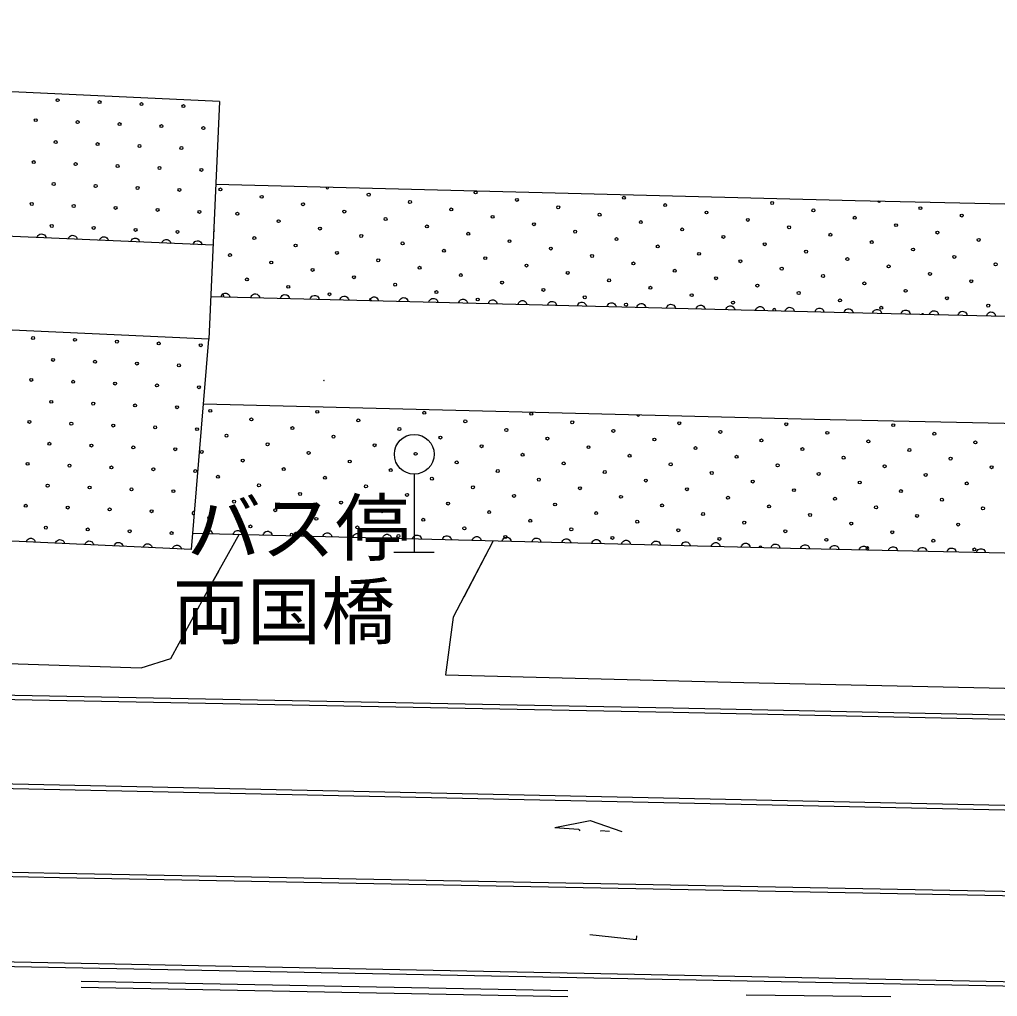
# Model space of a CAD drawing. Units: millimetres, scale not verified. Extents: x 40000 to 680000, y 20000 to 380000.
# Drawn here: x 218733 to 251690, y 269910 to 302823 of the extents above; entities that cross this region are included whole.
import ezdxf
from ezdxf.enums import TextEntityAlignment as Align

# ---------------------------------------------------------------- set-up
doc = ezdxf.new("R2010")
doc.units = ezdxf.units.MM
doc.header["$LTSCALE"] = 1000
doc.layers.add('M-BGD', color=7, linetype='Continuous', lineweight=25)
doc.styles.add('ＭＳ ゴシック', font='')
doc.styles.get('ＭＳ ゴシック').set_extended_font_data('MS Gothic')

msp = doc.modelspace()

# ---------------------------------------------------------------- linework, layer by layer
at = {"layer": 'M-BGD'}
for p, q in [((225471, 300058), (166696, 302823)), ((225471, 300058), (225109, 292053)), ((225258, 295219), (165866, 297829)), ((225345, 297272), (246893, 296731)), ((246893, 296731), (257802, 296485)), ((225109, 292053), (165951, 294731)), ((225174, 293492), (246192, 292965)), ((246192, 292965), (257723, 292705)), ((224532, 284967), (225109, 292053)), ((224932, 289881), (245522, 289365)), ((245522, 289365), (257647, 289091)), ((232033, 287506), (232031, 284876)), ((224532, 284967), (210021, 285648)), ((224577, 285519), (244713, 285014)), ((226130, 285480), (225237, 283883)), ((234694, 285265), (233704, 283366)), ((231351, 284877), (232701, 284875)), ((234443, 284784), (233350, 282689)), ((244713, 285014), (257555, 284725)), ((225275, 283925), (225447, 284238)), ((223826, 281298), (225237, 283883)), ((233350, 282689), (233092, 280741)), ((216812, 281177), (222834, 280976)), ((222834, 280976), (223826, 281298)), ((233092, 280741), (243146, 280489)), ((243146, 280489), (257384, 280177)), ((213183, 280166), (240761, 279637)), ((213180, 280016), (240758, 279487)), ((240758, 279487), (257363, 279133)), ((240761, 279637), (257366, 279283)), ((257301, 276073), (204461, 277210)), ((257304, 276223), (204464, 277360)), ((236772, 275606), (237966, 275840)), ((236772, 275606), (237570, 275548)), ((237966, 275840), (239034, 275462)), ((238614, 275471), (238315, 275493)), ((220083, 274057), (207401, 274299)), ((220080, 273907), (207398, 274150)), ((257243, 273195), (220080, 273907)), ((257246, 273345), (220083, 274057)), ((239518, 271816), (237949, 271984)), ((239520, 271952), (239518, 271816)), ((253000, 270381), (204328, 271342)), ((252997, 270231), (204325, 271192)), ((220815, 270426), (237215, 270112)), ((220811, 270226), (237211, 269912)), ((243227, 269967), (248095, 269910))]:
    msp.add_line(p, q, dxfattribs=at)
for points in [[(219324, 295480), (219338, 295514), (219357, 295543), (219387, 295574), (219421, 295591), (219457, 295600), (219503, 295598), (219538, 295586), (219570, 295566), (219598, 295532), (219614, 295502), (219624, 295467)], [(220376, 295434), (220390, 295468), (220409, 295496), (220439, 295528), (220473, 295545), (220508, 295554), (220555, 295552), (220589, 295539), (220622, 295520), (220649, 295486), (220666, 295456), (220676, 295421)], [(221428, 295388), (221441, 295422), (221460, 295450), (221490, 295482), (221524, 295498), (221560, 295507), (221606, 295505), (221641, 295493), (221673, 295474), (221701, 295440), (221718, 295410), (221727, 295375)], [(222479, 295342), (222493, 295376), (222512, 295404), (222542, 295436), (222576, 295452), (222611, 295461), (222658, 295459), (222693, 295447), (222725, 295428), (222753, 295393), (222769, 295363), (222779, 295328)], [(223531, 295295), (223544, 295329), (223564, 295358), (223594, 295389), (223627, 295406), (223663, 295415), (223710, 295413), (223744, 295401), (223776, 295381), (223804, 295347), (223821, 295317), (223831, 295282)], [(224583, 295249), (224596, 295283), (224615, 295312), (224645, 295343), (224679, 295360), (224715, 295369), (224761, 295367), (224796, 295355), (224828, 295335), (224856, 295301), (224873, 295271), (224882, 295236)], [(225524, 293483), (225537, 293518), (225556, 293546), (225585, 293579), (225618, 293596), (225654, 293605), (225700, 293604), (225735, 293593), (225768, 293574), (225796, 293540), (225814, 293511), (225824, 293476)], [(226525, 293458), (226538, 293492), (226557, 293521), (226586, 293553), (226619, 293571), (226655, 293580), (226701, 293579), (226736, 293568), (226769, 293549), (226797, 293515), (226815, 293485), (226825, 293451)], [(227526, 293433), (227539, 293467), (227557, 293496), (227587, 293528), (227620, 293546), (227656, 293555), (227702, 293554), (227737, 293543), (227770, 293524), (227798, 293490), (227815, 293460), (227826, 293426)], [(228527, 293408), (228540, 293442), (228558, 293471), (228588, 293503), (228621, 293520), (228657, 293530), (228703, 293529), (228738, 293517), (228771, 293499), (228799, 293465), (228816, 293435), (228827, 293400)], [(229528, 293383), (229540, 293417), (229559, 293446), (229589, 293478), (229622, 293495), (229657, 293505), (229704, 293504), (229739, 293492), (229771, 293474), (229800, 293440), (229817, 293410), (229828, 293375)], [(230528, 293358), (230541, 293392), (230560, 293421), (230589, 293453), (230623, 293470), (230658, 293480), (230705, 293479), (230740, 293467), (230772, 293448), (230801, 293415), (230818, 293385), (230828, 293350)], [(231529, 293333), (231542, 293367), (231561, 293396), (231590, 293428), (231624, 293445), (231659, 293455), (231706, 293453), (231741, 293442), (231773, 293423), (231802, 293390), (231819, 293360), (231829, 293325)], [(232530, 293307), (232543, 293342), (232562, 293370), (232591, 293403), (232625, 293420), (232660, 293430), (232707, 293428), (232742, 293417), (232774, 293398), (232802, 293364), (232820, 293335), (232830, 293300)], [(233531, 293282), (233544, 293317), (233563, 293345), (233592, 293378), (233625, 293395), (233661, 293404), (233707, 293403), (233742, 293392), (233775, 293373), (233803, 293339), (233821, 293310), (233831, 293275)], [(234532, 293257), (234545, 293291), (234564, 293320), (234593, 293353), (234626, 293370), (234662, 293379), (234708, 293378), (234743, 293367), (234776, 293348), (234804, 293314), (234822, 293284), (234832, 293250)], [(235533, 293232), (235546, 293266), (235564, 293295), (235594, 293327), (235627, 293345), (235663, 293354), (235709, 293353), (235744, 293342), (235777, 293323), (235805, 293289), (235822, 293259), (235833, 293225)], [(236534, 293207), (236547, 293241), (236565, 293270), (236595, 293302), (236628, 293319), (236664, 293329), (236710, 293328), (236745, 293316), (236778, 293298), (236806, 293264), (236823, 293234), (236834, 293199)], [(237535, 293182), (237547, 293216), (237566, 293245), (237596, 293277), (237629, 293294), (237664, 293304), (237711, 293303), (237746, 293291), (237778, 293273), (237807, 293239), (237824, 293209), (237835, 293174)], [(238535, 293157), (238548, 293191), (238567, 293220), (238596, 293252), (238630, 293269), (238665, 293279), (238712, 293278), (238747, 293266), (238779, 293247), (238808, 293214), (238825, 293184), (238835, 293149)], [(239536, 293132), (239549, 293166), (239568, 293195), (239597, 293227), (239631, 293244), (239666, 293254), (239713, 293252), (239748, 293241), (239780, 293222), (239809, 293189), (239826, 293159), (239836, 293124)], [(240537, 293107), (240550, 293141), (240569, 293169), (240598, 293202), (240632, 293219), (240667, 293229), (240714, 293227), (240749, 293216), (240781, 293197), (240809, 293163), (240827, 293134), (240837, 293099)], [(241538, 293081), (241551, 293116), (241570, 293144), (241599, 293177), (241632, 293194), (241668, 293203), (241714, 293202), (241749, 293191), (241782, 293172), (241810, 293138), (241828, 293109), (241838, 293074)], [(242539, 293056), (242552, 293090), (242571, 293119), (242600, 293152), (242633, 293169), (242669, 293178), (242715, 293177), (242750, 293166), (242783, 293147), (242811, 293113), (242828, 293084), (242839, 293049)], [(243540, 293031), (243553, 293065), (243571, 293094), (243601, 293126), (243634, 293144), (243670, 293153), (243716, 293152), (243751, 293141), (243784, 293122), (243812, 293088), (243829, 293058), (243840, 293024)], [(244541, 293006), (244554, 293040), (244572, 293069), (244602, 293101), (244635, 293118), (244671, 293128), (244717, 293127), (244752, 293115), (244785, 293097), (244813, 293063), (244830, 293033), (244841, 292998)], [(245542, 292981), (245554, 293015), (245573, 293044), (245603, 293076), (245636, 293093), (245671, 293103), (245718, 293102), (245753, 293090), (245785, 293072), (245814, 293038), (245831, 293008), (245842, 292973)], [(246522, 292957), (246535, 292991), (246554, 293020), (246583, 293053), (246617, 293070), (246652, 293079), (246698, 293078), (246734, 293067), (246766, 293048), (246795, 293015), (246812, 292985), (246822, 292950)], [(247483, 292935), (247496, 292970), (247515, 292999), (247544, 293031), (247577, 293048), (247613, 293058), (247659, 293057), (247694, 293045), (247727, 293027), (247755, 292993), (247773, 292963), (247783, 292929)], [(248444, 292914), (248457, 292948), (248476, 292977), (248505, 293009), (248538, 293026), (248574, 293036), (248620, 293035), (248655, 293024), (248688, 293005), (248716, 292971), (248734, 292942), (248744, 292907)], [(249405, 292892), (249418, 292926), (249437, 292955), (249466, 292988), (249499, 293005), (249535, 293015), (249581, 293013), (249616, 293002), (249649, 292983), (249677, 292950), (249695, 292920), (249705, 292885)], [(250366, 292871), (250379, 292905), (250397, 292934), (250427, 292966), (250460, 292983), (250496, 292993), (250542, 292992), (250577, 292981), (250610, 292962), (250638, 292928), (250655, 292898), (250666, 292864)], [(251327, 292849), (251340, 292883), (251358, 292912), (251388, 292944), (251421, 292962), (251456, 292971), (251503, 292970), (251538, 292959), (251571, 292940), (251599, 292906), (251616, 292877), (251627, 292842)], [(224931, 285511), (224943, 285545), (224962, 285574), (224992, 285606), (225025, 285623), (225060, 285633), (225107, 285631), (225142, 285620), (225174, 285601), (225203, 285567), (225220, 285538), (225231, 285503)], [(225937, 285485), (225950, 285519), (225969, 285548), (225998, 285581), (226032, 285598), (226067, 285607), (226114, 285606), (226149, 285595), (226181, 285576), (226210, 285542), (226227, 285513), (226237, 285478)], [(226944, 285460), (226957, 285494), (226976, 285523), (227005, 285555), (227038, 285572), (227074, 285582), (227120, 285581), (227155, 285569), (227188, 285551), (227216, 285517), (227234, 285487), (227244, 285452)], [(227951, 285435), (227964, 285469), (227983, 285498), (228012, 285530), (228045, 285547), (228081, 285557), (228127, 285556), (228162, 285544), (228195, 285525), (228223, 285492), (228240, 285462), (228251, 285427)], [(228958, 285409), (228971, 285444), (228989, 285472), (229019, 285505), (229052, 285522), (229088, 285531), (229134, 285530), (229169, 285519), (229202, 285500), (229230, 285466), (229247, 285437), (229258, 285402)], [(229964, 285384), (229977, 285418), (229996, 285447), (230025, 285479), (230059, 285497), (230094, 285506), (230141, 285505), (230176, 285494), (230208, 285475), (230237, 285441), (230254, 285411), (230264, 285377)], [(230971, 285359), (230984, 285393), (231003, 285422), (231032, 285454), (231066, 285471), (231101, 285481), (231148, 285480), (231183, 285468), (231215, 285450), (231244, 285416), (231261, 285386), (231271, 285351)], [(231978, 285334), (231991, 285368), (232010, 285397), (232039, 285429), (232072, 285446), (232108, 285456), (232154, 285454), (232189, 285443), (232222, 285424), (232250, 285391), (232268, 285361), (232278, 285326)], [(232985, 285308), (232998, 285343), (233016, 285371), (233046, 285404), (233079, 285421), (233115, 285430), (233161, 285429), (233196, 285418), (233229, 285399), (233257, 285365), (233274, 285336), (233285, 285301)], [(218962, 285228), (218976, 285262), (218995, 285291), (219025, 285322), (219059, 285339), (219095, 285348), (219141, 285345), (219176, 285333), (219208, 285314), (219236, 285279), (219252, 285249), (219262, 285214)], [(219948, 285182), (219961, 285216), (219981, 285244), (220011, 285276), (220044, 285293), (220080, 285301), (220127, 285299), (220161, 285287), (220193, 285268), (220221, 285233), (220238, 285203), (220247, 285168)], [(220933, 285136), (220947, 285170), (220966, 285198), (220996, 285230), (221030, 285246), (221066, 285255), (221112, 285253), (221147, 285241), (221179, 285221), (221207, 285187), (221223, 285157), (221233, 285122)], [(221919, 285090), (221932, 285124), (221952, 285152), (221982, 285184), (222015, 285200), (222051, 285209), (222098, 285207), (222132, 285195), (222164, 285175), (222192, 285141), (222209, 285111), (222218, 285076)], [(222904, 285043), (222918, 285077), (222937, 285106), (222967, 285137), (223001, 285154), (223037, 285163), (223083, 285160), (223118, 285148), (223150, 285129), (223178, 285094), (223194, 285064), (223204, 285029)], [(223890, 284997), (223903, 285031), (223923, 285060), (223953, 285091), (223986, 285108), (224022, 285116), (224069, 285114), (224103, 285102), (224135, 285083), (224163, 285048), (224180, 285018), (224189, 284983)], [(233992, 285283), (234004, 285317), (234023, 285346), (234052, 285378), (234086, 285396), (234121, 285405), (234168, 285404), (234203, 285393), (234235, 285374), (234264, 285340), (234281, 285310), (234291, 285276)], [(234998, 285258), (235011, 285292), (235030, 285321), (235059, 285353), (235093, 285370), (235128, 285380), (235175, 285379), (235210, 285367), (235242, 285348), (235271, 285315), (235288, 285285), (235298, 285250)], [(236005, 285233), (236018, 285267), (236037, 285296), (236066, 285328), (236099, 285345), (236135, 285355), (236181, 285353), (236216, 285342), (236249, 285323), (236277, 285289), (236295, 285260), (236305, 285225)], [(237012, 285207), (237025, 285241), (237043, 285270), (237073, 285303), (237106, 285320), (237142, 285329), (237188, 285328), (237223, 285317), (237256, 285298), (237284, 285264), (237301, 285235), (237312, 285200)], [(238019, 285182), (238032, 285216), (238050, 285245), (238080, 285277), (238113, 285294), (238149, 285304), (238195, 285303), (238230, 285291), (238263, 285273), (238291, 285239), (238308, 285209), (238319, 285174)], [(239025, 285157), (239038, 285191), (239057, 285220), (239086, 285252), (239120, 285269), (239155, 285279), (239202, 285278), (239237, 285266), (239269, 285247), (239298, 285214), (239315, 285184), (239325, 285149)], [(240032, 285131), (240045, 285166), (240064, 285194), (240093, 285227), (240127, 285244), (240162, 285253), (240209, 285252), (240244, 285241), (240276, 285222), (240304, 285188), (240322, 285159), (240332, 285124)], [(241039, 285106), (241052, 285140), (241071, 285169), (241100, 285201), (241133, 285219), (241169, 285228), (241215, 285227), (241250, 285216), (241283, 285197), (241311, 285163), (241328, 285133), (241339, 285099)], [(242046, 285081), (242059, 285115), (242077, 285144), (242107, 285176), (242140, 285193), (242176, 285203), (242222, 285202), (242257, 285190), (242290, 285172), (242318, 285138), (242335, 285108), (242346, 285073)], [(243053, 285056), (243065, 285090), (243084, 285119), (243113, 285151), (243147, 285168), (243182, 285178), (243229, 285177), (243264, 285165), (243296, 285146), (243325, 285113), (243342, 285083), (243352, 285048)], [(244059, 285030), (244072, 285065), (244091, 285093), (244120, 285126), (244154, 285143), (244189, 285152), (244236, 285151), (244271, 285140), (244303, 285121), (244332, 285087), (244349, 285058), (244359, 285023)], [(245057, 285006), (245069, 285040), (245088, 285069), (245117, 285102), (245151, 285119), (245186, 285129), (245233, 285128), (245268, 285116), (245300, 285098), (245329, 285064), (245346, 285034), (245357, 284999)], [(246044, 284984), (246057, 285018), (246076, 285047), (246105, 285079), (246139, 285097), (246174, 285106), (246221, 285105), (246256, 285094), (246288, 285075), (246317, 285042), (246334, 285012), (246344, 284977)], [(247032, 284962), (247045, 284996), (247064, 285025), (247093, 285057), (247126, 285074), (247162, 285084), (247208, 285083), (247243, 285072), (247276, 285053), (247305, 285019), (247322, 284990), (247332, 284955)], [(248020, 284939), (248033, 284974), (248052, 285002), (248081, 285035), (248114, 285052), (248150, 285062), (248196, 285061), (248231, 285049), (248264, 285031), (248292, 284997), (248310, 284967), (248320, 284933)], [(249008, 284917), (249021, 284951), (249040, 284980), (249069, 285013), (249102, 285030), (249138, 285040), (249184, 285038), (249219, 285027), (249252, 285008), (249280, 284975), (249298, 284945), (249308, 284910)], [(249996, 284895), (250009, 284929), (250027, 284958), (250057, 284990), (250090, 285008), (250126, 285017), (250172, 285016), (250207, 285005), (250240, 284986), (250268, 284953), (250285, 284923), (250296, 284888)], [(250984, 284873), (250997, 284907), (251015, 284936), (251045, 284968), (251078, 284985), (251113, 284995), (251160, 284994), (251195, 284983), (251228, 284964), (251256, 284930), (251273, 284901), (251284, 284866)]]:
    msp.add_lwpolyline(points, dxfattribs=at)
for centre, radius in [((220017, 300107), 49.8), ((221430, 300041), 49.8), ((222843, 299974), 49.8), ((224255, 299908), 49.8), ((219278, 299434), 49.8), ((220690, 299368), 49.8), ((222103, 299301), 49.8), ((223516, 299235), 49.8), ((224928, 299168), 49.8), ((219951, 298695), 49.8), ((221364, 298628), 49.8), ((222776, 298562), 49.8), ((224189, 298495), 49.8), ((219211, 298021), 49.8), ((220624, 297955), 49.8), ((222037, 297889), 49.8), ((223449, 297822), 49.8), ((224862, 297756), 49.8), ((219884, 297282), 49.8), ((221297, 297215), 49.8), ((222710, 297149), 49.8), ((224122, 297083), 49.8), ((225502, 297100), 49.8), ((230499, 296924), 49.8), ((234103, 296997), 49.8), ((219145, 296609), 49.8), ((226894, 296851), 49.8), ((228286, 296602), 49.8), ((231891, 296675), 49.8), ((235496, 296748), 49.8), ((239100, 296820), 49.8), ((240492, 296571), 49.8), ((244097, 296644), 49.8), ((220558, 296542), 49.8), ((221970, 296476), 49.8), ((223383, 296409), 49.8), ((224795, 296343), 49.8), ((226073, 296280), 49.8), ((229678, 296353), 49.8), ((233283, 296425), 49.8), ((236888, 296498), 49.8), ((238280, 296249), 49.8), ((241885, 296322), 49.8), ((245489, 296395), 49.8), ((249094, 296468), 49.8), ((227465, 296030), 49.8), ((231070, 296103), 49.8), ((234675, 296176), 49.8), ((236067, 295927), 49.8), ((239672, 296000), 49.8), ((243277, 296073), 49.8), ((246881, 296146), 49.8), ((250486, 296218), 49.8), ((219818, 295869), 49.8), ((221231, 295803), 49.8), ((222643, 295736), 49.8), ((224056, 295670), 49.8), ((228857, 295781), 49.8), ((232462, 295854), 49.8), ((233854, 295605), 49.8), ((237459, 295678), 49.8), ((241064, 295751), 49.8), ((244669, 295823), 49.8), ((246061, 295574), 49.8), ((248273, 295896), 49.8), ((249666, 295647), 49.8), ((226645, 295459), 49.8), ((230249, 295532), 49.8), ((231641, 295283), 49.8), ((235246, 295356), 49.8), ((238851, 295428), 49.8), ((242456, 295501), 49.8), ((243848, 295252), 49.8), ((247453, 295325), 49.8), ((251058, 295398), 49.8), ((228037, 295210), 49.8), ((229429, 294961), 49.8), ((233034, 295033), 49.8), ((236638, 295106), 49.8), ((240243, 295179), 49.8), ((241635, 294930), 49.8), ((245240, 295003), 49.8), ((248845, 295076), 49.8), ((225824, 294888), 49.8), ((227216, 294638), 49.8), ((230821, 294711), 49.8), ((234426, 294784), 49.8), ((238030, 294857), 49.8), ((239423, 294608), 49.8), ((243027, 294681), 49.8), ((246632, 294753), 49.8), ((250237, 294826), 49.8), ((228608, 294389), 49.8), ((232213, 294462), 49.8), ((235818, 294535), 49.8), ((237210, 294286), 49.8), ((240815, 294358), 49.8), ((244419, 294431), 49.8), ((248024, 294504), 49.8), ((251629, 294577), 49.8), ((226395, 294067), 49.8), ((230000, 294140), 49.8), ((233605, 294213), 49.8), ((234997, 293963), 49.8), ((238602, 294036), 49.8), ((242207, 294109), 49.8), ((245811, 294182), 49.8), ((247204, 293933), 49.8), ((249416, 294255), 49.8), ((250808, 294006), 49.8), ((227787, 293818), 49.8), ((231392, 293891), 49.8), ((232784, 293641), 49.8), ((236389, 293714), 49.8), ((239994, 293787), 49.8), ((243599, 293860), 49.8), ((244991, 293611), 49.8), ((248596, 293684), 49.8), ((229179, 293568), 49.8), ((234176, 293392), 49.8), ((237781, 293465), 49.8), ((241386, 293538), 49.8), ((242778, 293289), 49.8), ((246383, 293361), 49.8), ((249988, 293434), 49.8), ((239173, 293216), 49.8), ((247775, 293112), 49.8), ((251380, 293185), 49.8), ((219188, 292094), 49.8), ((220601, 292032), 49.8), ((222014, 291971), 49.8), ((223426, 291910), 49.8), ((224839, 291849), 49.8), ((219864, 291357), 49.8), ((221277, 291295), 49.8), ((222689, 291234), 49.8), ((224102, 291173), 49.8), ((219127, 290681), 49.8), ((220540, 290620), 49.8), ((221952, 290558), 49.8), ((223365, 290497), 49.8), ((224778, 290436), 49.8), ((228989, 290664), 4.5), ((219802, 289944), 49.8), ((221215, 289882), 49.8), ((222628, 289821), 49.8), ((224041, 289760), 49.8), ((225161, 289640), 49.8), ((226545, 289350), 49.8), ((228766, 289607), 49.8), ((230150, 289318), 49.8), ((232371, 289575), 49.8), ((235977, 289543), 49.8), ((219065, 289268), 49.8), ((220478, 289207), 49.8), ((221891, 289145), 49.8), ((223304, 289084), 49.8), ((224717, 289023), 49.8), ((227929, 289060), 49.8), ((231535, 289028), 49.8), ((233756, 289285), 49.8), ((235140, 288996), 49.8), ((237361, 289253), 49.8), ((240967, 289221), 49.8), ((244572, 289189), 49.8), ((248177, 289157), 49.8), ((225708, 288803), 49.8), ((229313, 288770), 49.8), ((232034, 288176), 670), ((232919, 288738), 49.8), ((236524, 288706), 49.8), ((238745, 288964), 49.8), ((240130, 288674), 49.8), ((242351, 288931), 49.8), ((245956, 288899), 49.8), ((249562, 288867), 49.8), ((219741, 288531), 49.8), ((221154, 288470), 49.8), ((222567, 288408), 49.8), ((223980, 288347), 49.8), ((227092, 288513), 49.8), ((230698, 288481), 49.8), ((234303, 288449), 49.8), ((237908, 288416), 49.8), ((241514, 288384), 49.8), ((243735, 288642), 49.8), ((245119, 288352), 49.8), ((247340, 288610), 49.8), ((250946, 288577), 49.8), ((224871, 288255), 49.8), ((228476, 288223), 49.8), ((232082, 288191), 49.8), ((235687, 288159), 49.8), ((239293, 288127), 49.8), ((242898, 288094), 49.8), ((246503, 288062), 49.8), ((248725, 288320), 49.8), ((250109, 288030), 49.8), ((219004, 287855), 49.8), ((220417, 287794), 49.8), ((221830, 287733), 49.8), ((223243, 287671), 49.8), ((226255, 287966), 49.8), ((227639, 287676), 49.8), ((229861, 287933), 49.8), ((233466, 287901), 49.8), ((237071, 287869), 49.8), ((240677, 287837), 49.8), ((244282, 287805), 49.8), ((247888, 287773), 49.8), ((251493, 287740), 49.8), ((224656, 287610), 49.8), ((225418, 287418), 49.8), ((229024, 287386), 49.8), ((231245, 287644), 49.8), ((232629, 287354), 49.8), ((234850, 287612), 49.8), ((238456, 287579), 49.8), ((242061, 287547), 49.8), ((245666, 287515), 49.8), ((249272, 287483), 49.8), ((219680, 287118), 49.8), ((221093, 287057), 49.8), ((226802, 287129), 49.8), ((230408, 287096), 49.8), ((234013, 287064), 49.8), ((236234, 287322), 49.8), ((237619, 287032), 49.8), ((239840, 287290), 49.8), ((243445, 287257), 49.8), ((247051, 287225), 49.8), ((250656, 287193), 49.8), ((222506, 286995), 49.8), ((223919, 286934), 49.8), ((228187, 286839), 49.8), ((231792, 286807), 49.8), ((235397, 286775), 49.8), ((239003, 286742), 49.8), ((241224, 287000), 49.8), ((242608, 286710), 49.8), ((244829, 286968), 49.8), ((246214, 286678), 49.8), ((248435, 286936), 49.8), ((218943, 286442), 49.8), ((220356, 286381), 49.8), ((225965, 286581), 49.8), ((229571, 286549), 49.8), ((233176, 286517), 49.8), ((236782, 286485), 49.8), ((240387, 286453), 49.8), ((243993, 286421), 49.8), ((247598, 286388), 49.8), ((249819, 286646), 49.8), ((251203, 286356), 49.8), ((221769, 286320), 49.8), ((223182, 286258), 49.8), ((225128, 286034), 49.8), ((227350, 286292), 49.8), ((230955, 286259), 49.8), ((234560, 286227), 49.8), ((238166, 286195), 49.8), ((241771, 286163), 49.8), ((245377, 286131), 49.8), ((248982, 286099), 49.8), ((219619, 285705), 49.8), ((226513, 285744), 49.8), ((228734, 286002), 49.8), ((230118, 285712), 49.8), ((232339, 285970), 49.8), ((235945, 285938), 49.8), ((239550, 285905), 49.8), ((243156, 285873), 49.8), ((246761, 285841), 49.8), ((250366, 285809), 49.8), ((221032, 285644), 49.8), ((222445, 285583), 49.8), ((223857, 285521), 49.8), ((231502, 285423), 49.8), ((233724, 285680), 49.8), ((235108, 285390), 49.8), ((237329, 285648), 49.8), ((238713, 285358), 49.8), ((240934, 285616), 49.8), ((244540, 285584), 49.8), ((248145, 285551), 49.8), ((242319, 285326), 49.8), ((245924, 285294), 49.8), ((249529, 285262), 49.8), ((250914, 284972), 49.8)]:
    msp.add_circle(centre, radius, dxfattribs=at)
for centre, radius, start, end in [((229107, 297173), 49.8, 174.1797, 2.9444), ((247702, 296717), 49.8, 183.9735, 353.4448), ((225253, 295708), 49.8, 292.9394, 61.878), ((225575, 293496), 49.8, 342.7985, 194.3257), ((230572, 293319), 49.8, 47.384, 129.7402), ((244170, 293039), 49.8, 329.8091, 207.3151), ((249167, 292863), 49.8, 42.8787, 134.5395), ((239582, 289511), 49.8, 175.286, 1.838), ((224595, 286197), 49.8, 36.1846, 314.5178), ((227897, 285455), 49.8, 336.5829, 200.5411), ((243703, 285036), 49.8, 2.045, 175.0792), ((247308, 285004), 49.8, 280.8909, 256.5273), ((238428, 276181), 1067, 216.4333, 220.2307), ((238755, 275795), 533, 214.4651, 216.5566)]:
    msp.add_arc(centre, radius, start, end, dxfattribs=at)

# ---------------------------------------------------------------- texts
at = {"layer": 'M-BGD', "style": 'ＭＳ ゴシック'}
for s, p in [('バス停', (224372, 284238)), ('両国橋', (223896, 281425))]:
    msp.add_text(s, height=1833, dxfattribs=at).set_placement(p, align=Align.BOTTOM_LEFT)

doc.saveas('drawing.dxf')
